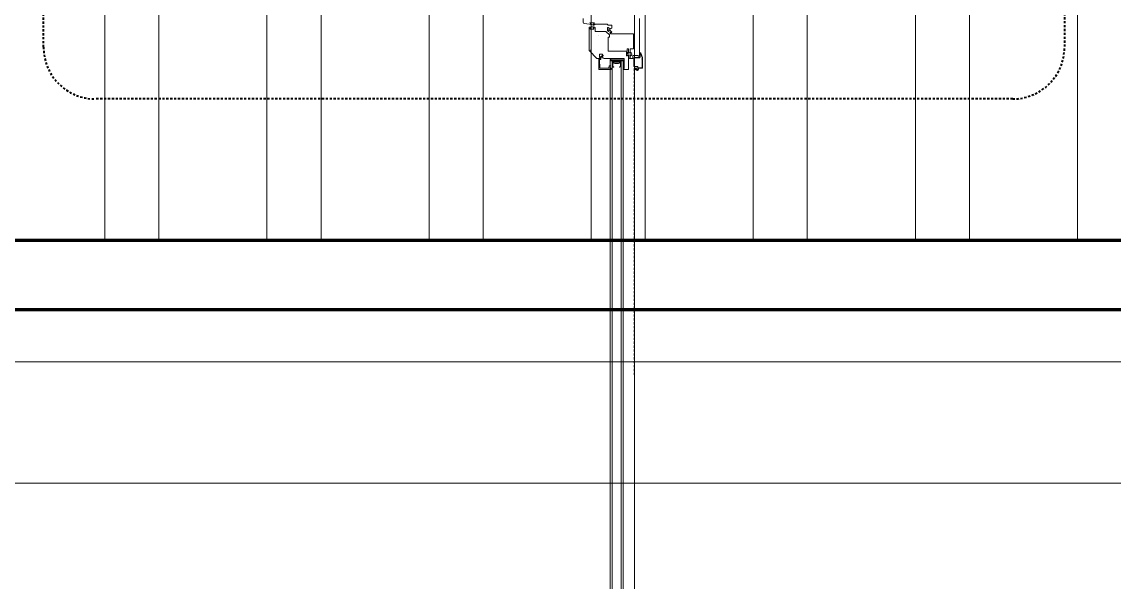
# Model space of a CAD drawing. Header units: inches. Extents: x -3905 to 10892, y 1064 to 9590.
# Drawn here: x 1583.4 to 1646.5, y 3497.9 to 3530.3 of the extents above; entities that cross this region are included whole.
import ezdxf

# ---------------------------------------------------------------- set-up
doc = ezdxf.new("R2010")
doc.units = ezdxf.units.IN
doc.header["$MEASUREMENT"] = 0
doc.linetypes.add('MYHIDDEN', pattern=[0.1875, 0.125, -0.0625])
doc.layers.add('ELEVATIONS', color=40, linetype='Continuous', lineweight=0)
doc.layers.add('SECTIONS', color=70, linetype='Continuous', lineweight=0)

msp = doc.modelspace()

# ---------------------------------------------------------------- hatches: boundary and pattern name
at = {"layer": 'ELEVATIONS', "linetype": 'Continuous', "lineweight": 5}
h = msp.add_hatch(dxfattribs=at)
h.set_pattern_fill('ANSI32', color=256, scale=25, angle=45)
h.set_pattern_definition([(90, (-1524.341, 8.977), (-9.375, 2e-15), []), (90, (-1521.216, 12.102), (-9.375, 2e-15), [])])
h.paths.add_polyline_path([(1845.10399, 3577.82173), (1447.10399, 3577.82173), (1423.10399, 3577.82173), (1423.10399, 3517.69637), (1845.10399, 3517.69637)])

# ---------------------------------------------------------------- linework, layer by layer
at = {"layer": 'ELEVATIONS', "linetype": 'Continuous', "lineweight": 90}
for p, q in [((1423.10399, 3517.69637), (1845.10399, 3517.69637)), ((1423.10399, 3513.69637), (1845.10399, 3513.69637))]:
    msp.add_line(p, q, dxfattribs=at)
at = {"layer": 'ELEVATIONS', "linetype": 'Continuous', "lineweight": 5}
for p, q in [((1820.35399, 3510.6647), (1450.59653, 3510.6647)), ((1820.35399, 3503.6647), (1450.59653, 3503.6647))]:
    msp.add_line(p, q, dxfattribs=at)
at = {"layer": 'SECTIONS', "linetype": 'Continuous', "lineweight": 5}
msp.add_line((1618.804, 3448.87692), (1618.804, 3544.87692), dxfattribs=at)
at = {"layer": 'SECTIONS', "lineweight": 0}
for p, q in [((1618.34, 3528.53344), (1618.34, 3528.36644)), ((1618.354, 3528.54344), (1618.35, 3528.54344)), ((1617.383, 3528.12194), (1617.448, 3528.18694)), ((1617.383, 3528.11194), (1617.383, 3528.12194)), ((1617.383, 3528.11194), (1618.1325, 3528.11194)), ((1617.383, 3528.08194), (1617.383, 3528.11194)), ((1617.383, 3528.11194), (1618.1325, 3528.11194)), ((1618.1325, 3528.08194), (1617.383, 3528.08194)), ((1617.5065, 3528.03894), (1617.5065, 3527.74894)), ((1618.0155, 3527.74894), (1618.0155, 3528.03894)), ((1618.195, 3528.11194), (1618.1325, 3528.11194)), ((1618.1325, 3528.11194), (1618.1325, 3527.61194)), ((1618.195, 3527.61194), (1618.195, 3528.11194)), ((1618.195, 3527.61194), (1618.185, 3527.61194))]:
    msp.add_line(p, q, dxfattribs=at)
at = {"layer": 'SECTIONS', "linetype": 'MYHIDDEN', "lineweight": 0}
msp.add_line((1618.7754, 3527.5843), (1618.81205, 3469.11851), dxfattribs=at)
at = {"layer": 'SECTIONS', "linetype": 'MYHIDDEN', "lineweight": 40}
msp.add_lwpolyline([(1587.61517, 3573.63134), (1640.66893, 3573.63134, -0.41421356), (1643.66893, 3570.63134), (1643.66893, 3528.85718, -0.41421356), (1640.66893, 3525.85718), (1587.61517, 3525.85718, -0.41421356), (1584.61517, 3528.85718), (1584.61517, 3570.63134, -0.41421356)], format="xyb", close=True, dxfattribs=at)
at = {"layer": 'SECTIONS', "lineweight": 0}
for points in [[(1615.834, 3530.51671), (1615.834, 3530.29983, 0.37388468), (1615.90717, 3530.21566), (1616.46727, 3530.13694), (1616.484, 3530.13694, 0.41421356), (1616.499, 3530.15194), (1616.499, 3530.17194, -0.41421356), (1616.514, 3530.18694), (1617.224, 3530.18694, -0.41421356), (1617.239, 3530.17194), (1617.239, 3530.15694, 0.41421356), (1617.269, 3530.12694), (1617.459, 3530.12694, -0.41421356), (1617.489, 3530.09694), (1617.489, 3529.97194, -0.39299668), (1617.46119, 3529.94202, 0.19297871), (1617.401, 3529.91263, -0.42897115), (1617.37927, 3529.91209), (1617.35381, 3529.93755, 0.19891237), (1617.3432, 3529.94194), (1617.314, 3529.94194, -0.41421356), (1617.299, 3529.95694), (1617.299, 3529.97694, 0.41421356), (1617.284, 3529.99194), (1617.269, 3529.99194, 0.41421356), (1617.239, 3529.96194), (1617.239, 3529.81816)], [(1617.24339, 3529.80755), (1617.28911, 3529.76183), (1617.32447, 3529.79718), (1617.29442, 3529.82724), (1617.32977, 3529.86259), (1617.47827, 3529.7141), (1617.44291, 3529.67874), (1617.41286, 3529.7088), (1617.3775, 3529.67344), (1617.42261, 3529.62834, 0.19891237), (1617.43321, 3529.62394), (1618.704, 3529.62394, -0.41421356), (1618.734, 3529.59394), (1618.734, 3528.77994, -0.41421356), (1618.704, 3528.74994), (1618.554, 3528.74994, 0.41421356), (1618.539, 3528.73494), (1618.539, 3528.25194, -0.41421356), (1618.524, 3528.23694, 0.41421356), (1618.509, 3528.22194), (1618.509, 3528.20194, 0.41421356), (1618.524, 3528.18694), (1618.694, 3528.18694, 0.41421356), (1618.709, 3528.20194), (1618.709, 3528.35994, -0.41421356), (1618.724, 3528.37494), (1618.98279, 3528.37494, -0.19891237), (1618.99339, 3528.37055), (1619.02461, 3528.33934, 0.19891237), (1619.03521, 3528.33494), (1619.069, 3528.33494, 0.41421356), (1619.084, 3528.34994), (1619.084, 3530.50994, 0.41421356)], [(1618.185, 3527.61194, 0.41421356), (1618.17, 3527.59694), (1618.17, 3527.57694, 0.41421356), (1618.185, 3527.56194), (1618.425, 3527.56194, 0.41421356), (1618.44, 3527.57694), (1618.44, 3528.38744), (1618.39, 3528.38744), (1618.39, 3528.34494), (1618.34, 3528.34494), (1618.34, 3528.55494), (1618.39, 3528.55494), (1618.39, 3528.51244), (1618.44, 3528.51244), (1618.44, 3528.73494, 0.41421356), (1618.425, 3528.74994), (1618.385, 3528.74994, 0.41421356), (1618.37, 3528.73494), (1618.37, 3528.63994, -0.41421356), (1618.355, 3528.62494), (1617.289, 3528.62494, -0.41421356), (1617.274, 3528.63994), (1617.274, 3529.42194, -0.41421356), (1617.289, 3529.43694), (1617.335, 3529.43694, 0.41421356), (1617.35, 3529.45194), (1617.35, 3529.55273, 0.19891237), (1617.34561, 3529.56334), (1617.16439, 3529.74455, 0.19891237), (1617.15379, 3529.74894), (1616.535, 3529.74894, -0.41421356), (1616.52, 3529.76394), (1616.52, 3529.96894, 0.41421356), (1616.49, 3529.99894), (1616.4075, 3529.99894), (1616.4075, 3529.94894), (1616.45, 3529.94894), (1616.45, 3529.89894), (1616.24, 3529.89894), (1616.24, 3529.94894), (1616.2825, 3529.94894), (1616.2825, 3529.99894), (1616.2, 3529.99894, 0.41421356), (1616.17, 3529.96894), (1616.17, 3528.6768, 0.19891237), (1616.18757, 3528.63437), (1616.61743, 3528.20452, 0.19891237), (1616.65985, 3528.18694), (1616.785, 3528.18694, 1), (1616.785, 3528.24694), (1616.78, 3528.24694, -0.41421356), (1616.765, 3528.26194), (1616.765, 3528.40694, -0.41421356), (1616.795, 3528.43694), (1616.92, 3528.43694, -0.41421356), (1616.95, 3528.40694), (1616.95, 3528.27194, 0.41421356), (1617.035, 3528.18694), (1618.18, 3528.18694, -0.41421356), (1618.195, 3528.17194), (1618.195, 3527.61194), (1618.1325, 3527.61194)], [(1618.34, 3528.36644, 0.41421356), (1618.35, 3528.35644), (1618.354, 3528.35644, 0.41421356), (1618.364, 3528.36644), (1618.364, 3528.40994), (1618.41567, 3528.40994, -0.29578873), (1618.4248, 3528.40402, 4.68662692), (1618.4248, 3528.49586, -0.29578873), (1618.41567, 3528.48994), (1618.364, 3528.48994), (1618.364, 3528.53344, 0.41421356), (1618.354, 3528.54344)], [(1619.264, 3527.67015), (1619.264, 3528.14674, 0.19301564), (1619.25464, 3528.16864), (1619.24749, 3528.17578, -0.41421358), (1619.24749, 3528.19275), (1619.25464, 3528.19989, 0.19466171), (1619.264, 3528.222), (1619.264, 3528.24239, 0.10069247), (1619.26035, 3528.26036), (1619.15563, 3528.50706, 0.81748606), (1619.09609, 3528.49494), (1619.0961, 3528.26995, -0.41421355), (1619.0761, 3528.24995), (1618.80609, 3528.24995, 0.41420659), (1618.76409, 3528.20795), (1618.76409, 3527.76195, 0.41421356), (1618.80609, 3527.71995), (1618.96209, 3527.71995, -0.41426937), (1618.98309, 3527.69895), (1618.98309, 3527.56678, -0.53922375), (1618.96199, 3527.55325), (1618.93459, 3527.56545, 0.13634217), (1618.80787, 3527.59333), (1618.80778, 3527.57408, -0.11340854), (1618.95345, 3527.53406, 0.54288649), (1619.00409, 3527.56695), (1619.00409, 3527.69895, 0.41421356), (1618.96209, 3527.74095), (1618.80609, 3527.74095, -0.41415777), (1618.78509, 3527.76195), (1618.78509, 3528.20795, -0.41415777), (1618.80609, 3528.22895), (1619.0761, 3528.22895, 0.41415641), (1619.11709, 3528.26995), (1619.11709, 3528.49494, -0.81779129), (1619.1363, 3528.49885), (1619.24101, 3528.25216, -0.10069883), (1619.243, 3528.24239), (1619.24301, 3528.22252, -0.19891236), (1619.23979, 3528.21474), (1619.23264, 3528.2076, 0.41421354), (1619.23264, 3528.16093), (1619.23979, 3528.15379, -0.1866841), (1619.243, 3528.14653), (1619.243, 3527.67015, -0.41415777), (1619.222, 3527.64915), (1619.06, 3527.64915, 0.35760023), (1619.00509, 3527.60411), (1619.00401, 3527.55415, -0.54853126), (1618.96417, 3527.52878), (1618.93697, 3527.54146, 0.0984836), (1618.80775, 3527.57308, -1.00981191), (1618.8082, 3527.59408), (1618.9032, 3527.59408), (1618.9032, 3527.61508), (1618.8082, 3527.61508, 1.01988098), (1618.80682, 3527.5521, -0.0984914), (1618.9281, 3527.52243), (1618.95529, 3527.50975, 0.10955031), (1618.97601, 3527.50515, 0.41419312), (1619.02501, 3527.55415), (1619.025, 3527.59315, -0.41421356), (1619.06, 3527.62815), (1619.222, 3527.62815, 0.41421356), (1619.264, 3527.67015)], [(1617.946, 3527.98844, -0.41421356), (1617.87158, 3527.91403), (1617.65042, 3527.91403, -0.41421356), (1617.576, 3527.98844)]]:
    msp.add_lwpolyline(points, format="xyb", dxfattribs=at)
for points in [[(1616.47922, 3530.24894, 0.23450595), (1616.3965, 3529.94894), (1616.4385, 3529.94894), (1616.4385, 3529.89894), (1616.2515, 3529.89894), (1616.2515, 3529.94894), (1616.2935, 3529.94894, 0.23450595), (1616.21078, 3530.24894)], [(1616.95339, 3528.37642), (1616.80762, 3528.2781), (1616.82068, 3528.26138), (1616.81154, 3528.18694), (1616.73094, 3528.18694), (1616.73094, 3527.57194, 0.41421356), (1616.74094, 3527.56194), (1617.43094, 3527.56194, 0.41421356), (1617.44094, 3527.57194), (1617.44094, 3527.62264, 0.37424209), (1617.43232, 3527.63254, -0.67189688), (1617.40378, 3527.74469, 1), (1617.3681, 3527.79294, 0.34852429), (1617.32847, 3527.64591, -0.53924674), (1617.31929, 3527.63194), (1616.81523, 3527.63194, -0.40007691), (1616.80025, 3527.64622), (1616.7767, 3528.13122, -0.42849295), (1616.79169, 3528.14694), (1616.82039, 3528.14694, 0.37886611), (1616.85017, 3528.17329), (1616.86075, 3528.25946, -0.21712128), (1616.86725, 3528.27007), (1616.97575, 3528.34326, 1)], [(1617.955, 3527.69894), (1617.9255, 3527.69894), (1617.9255, 3527.70944), (1617.955, 3527.70944, 0.41421356), (1617.985, 3527.73944), (1617.985, 3527.94944, 0.41421356), (1617.946, 3527.98844), (1617.576, 3527.98844, 0.41421356), (1617.537, 3527.94944), (1617.537, 3527.73944, 0.41421356), (1617.567, 3527.70944), (1617.5965, 3527.70944), (1617.5965, 3527.69894), (1617.567, 3527.69894, -0.41421356), (1617.5265, 3527.73944), (1617.5265, 3527.94944, -0.41421356), (1617.576, 3527.99894), (1617.946, 3527.99894, -0.41421356), (1617.9955, 3527.94944), (1617.9955, 3527.73944, -0.41421356)]]:
    msp.add_lwpolyline(points, format="xyb", close=True, dxfattribs=at)
for points in [[(1617.5065, 3508.30988), (1617.5065, 3527.44488), (1617.5065, 3528.06194), (1617.3895, 3528.06194), (1617.3895, 3527.44488), (1617.3895, 3508.18488)], [(1617.5265, 3527.74894), (1617.5065, 3527.74894), (1617.5065, 3528.03894), (1618.0155, 3528.03894), (1618.0155, 3527.74894), (1617.9955, 3527.74894)], [(1617.3895, 3507.7064), (1617.3895, 3508.18488), (1617.3895, 3468.34492), (1617.5065, 3468.34492), (1617.5065, 3508.30988)], [(1618.0155, 3507.7064), (1618.0155, 3508.30988), (1618.0155, 3468.34492), (1618.1325, 3468.34492), (1618.1325, 3468.79492), (1618.1325, 3508.32863)]]:
    msp.add_lwpolyline(points, dxfattribs=at)
at = {"layer": 'SECTIONS', "linetype": 'Continuous', "lineweight": 0}
msp.add_lwpolyline([(1618.1325, 3508.34738), (1618.1325, 3508.30988), (1618.1325, 3527.44488), (1618.1325, 3528.06194), (1618.0155, 3528.06194), (1618.0155, 3527.44488), (1618.0155, 3508.34738), (1618.0155, 3508.30988)], dxfattribs=at)
at = {"layer": 'SECTIONS', "lineweight": 0}
for centre, radius, start, end in [((1617.254, 3529.81816), 0.015, 180, 225), ((1616.255, 3528.68715), 0.015, 180, 225), ((1618.35, 3528.53344), 0.01, 90, 180)]:
    msp.add_arc(centre, radius, start, end, dxfattribs=at)
msp.add_open_spline([(1616.69716, 3529.53273), (1616.6971, 3529.53286), (1616.69708, 3529.53299), (1616.69709, 3529.53311)], degree=3, dxfattribs=at)

doc.saveas('drawing.dxf')
